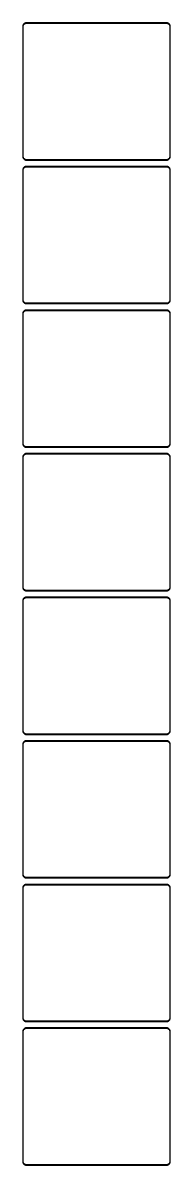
# Model space of a CAD drawing. Header units: metres. Extents: x -105 to 105, y 2963 to 6013.
# Drawn here: x -105 to 105, y 4391 to 6013 of the extents above; entities that cross this region are included whole.
import ezdxf

# ---------------------------------------------------------------- set-up
doc = ezdxf.new("R2010")
doc.units = ezdxf.units.M

msp = doc.modelspace()

# ---------------------------------------------------------------- linework, layer by layer
for p, q in [((-104.961, 6009.13), (-105, 6008.5)), ((-105, 6008.5), (-105, 5823.5)), ((-104.843, 6009.74), (-104.961, 6009.13)), ((-104.649, 6010.34), (-104.843, 6009.74)), ((-104.382, 6010.91), (-104.649, 6010.34)), ((-104.5, 6008.25), (-104.463, 6008.85)), ((-104.5, 5823.75), (-104.5, 6008.25)), ((-104.463, 6008.85), (-104.351, 6009.43)), ((-104.045, 6011.44), (-104.382, 6010.91)), ((-104.351, 6009.43), (-104.166, 6010)), ((-104.166, 6010), (-103.912, 6010.54)), ((-103.645, 6011.92), (-104.045, 6011.44)), ((-103.912, 6010.54), (-103.593, 6011.04)), ((-103.187, 6012.35), (-103.645, 6011.92)), ((-103.593, 6011.04), (-103.213, 6011.5)), ((-103.213, 6011.5), (-102.778, 6011.91)), ((-102.679, 6012.72), (-103.187, 6012.35)), ((-102.778, 6011.91), (-102.295, 6012.26)), ((-102.129, 6013.02), (-102.679, 6012.72)), ((-102.295, 6012.26), (-101.772, 6012.55)), ((-101.545, 6013.26), (-102.129, 6013.02)), ((-101.772, 6012.55), (-101.218, 6012.77)), ((-100.937, 6013.41), (-101.545, 6013.26)), ((-101.218, 6012.77), (-100.64, 6012.92)), ((-100.314, 6013.49), (-100.937, 6013.41)), ((-100.64, 6012.92), (-100.048, 6012.99)), ((100.314, 6013.49), (-100.314, 6013.49)), ((-100.048, 6012.99), (100.048, 6012.99)), ((100.048, 6012.99), (100.64, 6012.92)), ((100.937, 6013.41), (100.314, 6013.49)), ((100.64, 6012.92), (101.218, 6012.77)), ((101.545, 6013.26), (100.937, 6013.41)), ((101.218, 6012.77), (101.772, 6012.55)), ((102.129, 6013.02), (101.545, 6013.26)), ((101.772, 6012.55), (102.295, 6012.26)), ((102.679, 6012.72), (102.129, 6013.02)), ((102.295, 6012.26), (102.778, 6011.91)), ((103.187, 6012.35), (102.679, 6012.72)), ((102.778, 6011.91), (103.213, 6011.5)), ((103.645, 6011.92), (103.187, 6012.35)), ((103.213, 6011.5), (103.593, 6011.04)), ((103.593, 6011.04), (103.912, 6010.54)), ((104.045, 6011.44), (103.645, 6011.92)), ((103.912, 6010.54), (104.166, 6010)), ((104.382, 6010.91), (104.045, 6011.44)), ((104.166, 6010), (104.351, 6009.43)), ((104.351, 6009.43), (104.463, 6008.85)), ((104.649, 6010.34), (104.382, 6010.91)), ((104.463, 6008.85), (104.5, 6008.25)), ((104.5, 6008.25), (104.5, 5823.75)), ((104.843, 6009.74), (104.649, 6010.34)), ((104.961, 6009.13), (104.843, 6009.74)), ((105, 6008.5), (104.961, 6009.13)), ((105, 5823.5), (105, 6008.5)), ((-105, 5823.5), (-104.961, 5822.87)), ((-104.961, 5822.87), (-104.843, 5822.26)), ((-104.843, 5822.26), (-104.649, 5821.66)), ((-104.649, 5821.66), (-104.382, 5821.09)), ((-104.463, 5823.15), (-104.5, 5823.75)), ((-104.351, 5822.57), (-104.463, 5823.15)), ((-104.382, 5821.09), (-104.045, 5820.56)), ((-104.166, 5822), (-104.351, 5822.57)), ((-103.912, 5821.46), (-104.166, 5822)), ((-104.045, 5820.56), (-103.645, 5820.08)), ((-103.593, 5820.96), (-103.912, 5821.46)), ((-103.645, 5820.08), (-103.187, 5819.65)), ((-103.213, 5820.5), (-103.593, 5820.96)), ((-102.778, 5820.09), (-103.213, 5820.5)), ((-103.187, 5819.65), (-102.679, 5819.28)), ((-102.295, 5819.74), (-102.778, 5820.09)), ((-102.679, 5819.28), (-102.129, 5818.98)), ((-101.772, 5819.45), (-102.295, 5819.74)), ((-102.129, 5818.98), (-101.545, 5818.74)), ((-101.218, 5819.23), (-101.772, 5819.45)), ((-101.545, 5818.74), (-100.937, 5818.59)), ((-100.64, 5819.08), (-101.218, 5819.23)), ((-100.937, 5818.59), (-100.314, 5818.51)), ((-100.048, 5819.01), (-100.64, 5819.08)), ((-100.314, 5818.51), (100.314, 5818.51)), ((100.048, 5819.01), (-100.048, 5819.01)), ((100.64, 5819.08), (100.048, 5819.01)), ((100.314, 5818.51), (100.937, 5818.59)), ((101.218, 5819.23), (100.64, 5819.08)), ((100.937, 5818.59), (101.545, 5818.74)), ((101.772, 5819.45), (101.218, 5819.23)), ((101.545, 5818.74), (102.129, 5818.98)), ((102.295, 5819.74), (101.772, 5819.45)), ((102.129, 5818.98), (102.679, 5819.28)), ((102.778, 5820.09), (102.295, 5819.74)), ((102.679, 5819.28), (103.187, 5819.65)), ((103.213, 5820.5), (102.778, 5820.09)), ((103.187, 5819.65), (103.645, 5820.08)), ((103.593, 5820.96), (103.213, 5820.5)), ((103.912, 5821.46), (103.593, 5820.96)), ((103.645, 5820.08), (104.045, 5820.56)), ((104.166, 5822), (103.912, 5821.46)), ((104.045, 5820.56), (104.382, 5821.09)), ((104.351, 5822.57), (104.166, 5822)), ((104.463, 5823.15), (104.351, 5822.57)), ((104.382, 5821.09), (104.649, 5821.66)), ((104.5, 5823.75), (104.463, 5823.15)), ((104.649, 5821.66), (104.843, 5822.26)), ((104.843, 5822.26), (104.961, 5822.87)), ((104.961, 5822.87), (105, 5823.5)), ((-104.961, 5805.13), (-105, 5804.5)), ((-105, 5804.5), (-105, 5619.5)), ((-104.843, 5805.74), (-104.961, 5805.13)), ((-104.649, 5806.34), (-104.843, 5805.74)), ((-104.382, 5806.91), (-104.649, 5806.34)), ((-104.5, 5804.25), (-104.463, 5804.85)), ((-104.5, 5619.75), (-104.5, 5804.25)), ((-104.463, 5804.85), (-104.351, 5805.43)), ((-104.045, 5807.44), (-104.382, 5806.91)), ((-104.351, 5805.43), (-104.166, 5806)), ((-104.166, 5806), (-103.912, 5806.54)), ((-103.645, 5807.92), (-104.045, 5807.44)), ((-103.912, 5806.54), (-103.593, 5807.04)), ((-103.187, 5808.35), (-103.645, 5807.92)), ((-103.593, 5807.04), (-103.213, 5807.5)), ((-103.213, 5807.5), (-102.778, 5807.91)), ((-102.679, 5808.72), (-103.187, 5808.35)), ((-102.778, 5807.91), (-102.295, 5808.26)), ((-102.129, 5809.02), (-102.679, 5808.72)), ((-102.295, 5808.26), (-101.772, 5808.55)), ((-101.545, 5809.26), (-102.129, 5809.02)), ((-101.772, 5808.55), (-101.218, 5808.77)), ((-100.937, 5809.41), (-101.545, 5809.26)), ((-101.218, 5808.77), (-100.64, 5808.92)), ((-100.314, 5809.49), (-100.937, 5809.41)), ((-100.64, 5808.92), (-100.048, 5808.99)), ((100.314, 5809.49), (-100.314, 5809.49)), ((-100.048, 5808.99), (100.048, 5808.99)), ((100.048, 5808.99), (100.64, 5808.92)), ((100.937, 5809.41), (100.314, 5809.49)), ((100.64, 5808.92), (101.218, 5808.77)), ((101.545, 5809.26), (100.937, 5809.41)), ((101.218, 5808.77), (101.772, 5808.55)), ((102.129, 5809.02), (101.545, 5809.26)), ((101.772, 5808.55), (102.295, 5808.26)), ((102.679, 5808.72), (102.129, 5809.02)), ((102.295, 5808.26), (102.778, 5807.91)), ((103.187, 5808.35), (102.679, 5808.72)), ((102.778, 5807.91), (103.213, 5807.5)), ((103.645, 5807.92), (103.187, 5808.35)), ((103.213, 5807.5), (103.593, 5807.04)), ((103.593, 5807.04), (103.912, 5806.54)), ((104.045, 5807.44), (103.645, 5807.92)), ((103.912, 5806.54), (104.166, 5806)), ((104.382, 5806.91), (104.045, 5807.44)), ((104.166, 5806), (104.351, 5805.43)), ((104.351, 5805.43), (104.463, 5804.85)), ((104.649, 5806.34), (104.382, 5806.91)), ((104.463, 5804.85), (104.5, 5804.25)), ((104.5, 5804.25), (104.5, 5619.75)), ((104.843, 5805.74), (104.649, 5806.34)), ((104.961, 5805.13), (104.843, 5805.74)), ((105, 5804.5), (104.961, 5805.13)), ((105, 5619.5), (105, 5804.5)), ((-105, 5619.5), (-104.961, 5618.87)), ((-104.961, 5618.87), (-104.843, 5618.26)), ((-104.843, 5618.26), (-104.649, 5617.66)), ((-104.649, 5617.66), (-104.382, 5617.09)), ((-104.463, 5619.15), (-104.5, 5619.75)), ((-104.351, 5618.57), (-104.463, 5619.15)), ((-104.382, 5617.09), (-104.045, 5616.56)), ((-104.166, 5618), (-104.351, 5618.57)), ((-103.912, 5617.46), (-104.166, 5618)), ((-104.045, 5616.56), (-103.645, 5616.08)), ((-103.593, 5616.96), (-103.912, 5617.46)), ((-103.645, 5616.08), (-103.187, 5615.65)), ((-103.213, 5616.5), (-103.593, 5616.96)), ((-102.778, 5616.09), (-103.213, 5616.5)), ((-103.187, 5615.65), (-102.679, 5615.28)), ((-102.295, 5615.74), (-102.778, 5616.09)), ((-101.772, 5615.45), (-102.295, 5615.74)), ((102.295, 5615.74), (101.772, 5615.45)), ((102.778, 5616.09), (102.295, 5615.74)), ((102.679, 5615.28), (103.187, 5615.65)), ((103.213, 5616.5), (102.778, 5616.09)), ((103.187, 5615.65), (103.645, 5616.08)), ((103.593, 5616.96), (103.213, 5616.5)), ((103.912, 5617.46), (103.593, 5616.96)), ((103.645, 5616.08), (104.045, 5616.56)), ((104.166, 5618), (103.912, 5617.46)), ((104.045, 5616.56), (104.382, 5617.09)), ((104.351, 5618.57), (104.166, 5618)), ((104.463, 5619.15), (104.351, 5618.57)), ((104.382, 5617.09), (104.649, 5617.66)), ((104.5, 5619.75), (104.463, 5619.15)), ((104.649, 5617.66), (104.843, 5618.26)), ((104.843, 5618.26), (104.961, 5618.87)), ((104.961, 5618.87), (105, 5619.5)), ((-104.961, 5601.13), (-105, 5600.5)), ((-105, 5600.5), (-105, 5415.5)), ((-104.843, 5601.74), (-104.961, 5601.13)), ((-104.649, 5602.34), (-104.843, 5601.74)), ((-104.382, 5602.91), (-104.649, 5602.34)), ((-104.5, 5600.25), (-104.463, 5600.85)), ((-104.5, 5415.75), (-104.5, 5600.25)), ((-104.463, 5600.85), (-104.351, 5601.43)), ((-104.045, 5603.44), (-104.382, 5602.91)), ((-104.351, 5601.43), (-104.166, 5602)), ((-104.166, 5602), (-103.912, 5602.54)), ((-103.645, 5603.92), (-104.045, 5603.44)), ((-103.912, 5602.54), (-103.593, 5603.04)), ((-103.187, 5604.35), (-103.645, 5603.92)), ((-103.593, 5603.04), (-103.213, 5603.5)), ((-103.213, 5603.5), (-102.778, 5603.91)), ((-102.679, 5604.72), (-103.187, 5604.35)), ((-102.778, 5603.91), (-102.295, 5604.26)), ((-102.679, 5615.28), (-102.129, 5614.98)), ((-102.129, 5605.02), (-102.679, 5604.72)), ((-102.295, 5604.26), (-101.772, 5604.55)), ((-102.129, 5614.98), (-101.545, 5614.74)), ((-101.545, 5605.26), (-102.129, 5605.02)), ((-101.218, 5615.23), (-101.772, 5615.45)), ((-101.772, 5604.55), (-101.218, 5604.77)), ((-101.545, 5614.74), (-100.937, 5614.59)), ((-100.937, 5605.41), (-101.545, 5605.26)), ((-100.64, 5615.08), (-101.218, 5615.23)), ((-101.218, 5604.77), (-100.64, 5604.92)), ((-100.937, 5614.59), (-100.314, 5614.51)), ((-100.314, 5605.49), (-100.937, 5605.41)), ((-100.048, 5615.01), (-100.64, 5615.08)), ((-100.64, 5604.92), (-100.048, 5604.99)), ((-100.314, 5614.51), (100.314, 5614.51)), ((100.314, 5605.49), (-100.314, 5605.49)), ((100.048, 5615.01), (-100.048, 5615.01)), ((-100.048, 5604.99), (100.048, 5604.99)), ((100.64, 5615.08), (100.048, 5615.01)), ((100.048, 5604.99), (100.64, 5604.92)), ((100.314, 5614.51), (100.937, 5614.59)), ((100.937, 5605.41), (100.314, 5605.49)), ((101.218, 5615.23), (100.64, 5615.08)), ((100.64, 5604.92), (101.218, 5604.77)), ((100.937, 5614.59), (101.545, 5614.74)), ((101.545, 5605.26), (100.937, 5605.41)), ((101.772, 5615.45), (101.218, 5615.23)), ((101.218, 5604.77), (101.772, 5604.55)), ((101.545, 5614.74), (102.129, 5614.98)), ((102.129, 5605.02), (101.545, 5605.26)), ((101.772, 5604.55), (102.295, 5604.26)), ((102.129, 5614.98), (102.679, 5615.28)), ((102.679, 5604.72), (102.129, 5605.02)), ((102.295, 5604.26), (102.778, 5603.91)), ((103.187, 5604.35), (102.679, 5604.72)), ((102.778, 5603.91), (103.213, 5603.5)), ((103.645, 5603.92), (103.187, 5604.35)), ((103.213, 5603.5), (103.593, 5603.04)), ((103.593, 5603.04), (103.912, 5602.54)), ((104.045, 5603.44), (103.645, 5603.92)), ((103.912, 5602.54), (104.166, 5602)), ((104.382, 5602.91), (104.045, 5603.44)), ((104.166, 5602), (104.351, 5601.43)), ((104.351, 5601.43), (104.463, 5600.85)), ((104.649, 5602.34), (104.382, 5602.91)), ((104.463, 5600.85), (104.5, 5600.25)), ((104.5, 5600.25), (104.5, 5415.75)), ((104.843, 5601.74), (104.649, 5602.34)), ((104.961, 5601.13), (104.843, 5601.74)), ((105, 5600.5), (104.961, 5601.13)), ((105, 5415.5), (105, 5600.5)), ((-105, 5415.5), (-104.961, 5414.87)), ((-104.961, 5414.87), (-104.843, 5414.26)), ((-104.843, 5414.26), (-104.649, 5413.66)), ((-104.649, 5413.66), (-104.382, 5413.09)), ((-104.463, 5415.15), (-104.5, 5415.75)), ((-104.351, 5414.57), (-104.463, 5415.15)), ((-104.382, 5413.09), (-104.045, 5412.56)), ((-104.166, 5414), (-104.351, 5414.57)), ((-103.912, 5413.46), (-104.166, 5414)), ((-104.045, 5412.56), (-103.645, 5412.08)), ((-103.593, 5412.96), (-103.912, 5413.46)), ((-103.645, 5412.08), (-103.187, 5411.65)), ((-103.213, 5412.5), (-103.593, 5412.96)), ((-102.778, 5412.09), (-103.213, 5412.5)), ((-103.187, 5411.65), (-102.679, 5411.28)), ((-102.295, 5411.74), (-102.778, 5412.09)), ((-102.679, 5411.28), (-102.129, 5410.98)), ((-101.772, 5411.45), (-102.295, 5411.74)), ((-102.129, 5410.98), (-101.545, 5410.74)), ((-101.218, 5411.23), (-101.772, 5411.45)), ((-101.545, 5410.74), (-100.937, 5410.59)), ((-100.64, 5411.08), (-101.218, 5411.23)), ((-100.937, 5410.59), (-100.314, 5410.51)), ((-100.048, 5411.01), (-100.64, 5411.08)), ((-100.314, 5410.51), (100.314, 5410.51)), ((100.048, 5411.01), (-100.048, 5411.01)), ((100.64, 5411.08), (100.048, 5411.01)), ((100.314, 5410.51), (100.937, 5410.59)), ((101.218, 5411.23), (100.64, 5411.08)), ((100.937, 5410.59), (101.545, 5410.74)), ((101.772, 5411.45), (101.218, 5411.23)), ((101.545, 5410.74), (102.129, 5410.98)), ((102.295, 5411.74), (101.772, 5411.45)), ((102.129, 5410.98), (102.679, 5411.28)), ((102.778, 5412.09), (102.295, 5411.74)), ((102.679, 5411.28), (103.187, 5411.65)), ((103.213, 5412.5), (102.778, 5412.09)), ((103.187, 5411.65), (103.645, 5412.08)), ((103.593, 5412.96), (103.213, 5412.5)), ((103.912, 5413.46), (103.593, 5412.96)), ((103.645, 5412.08), (104.045, 5412.56)), ((104.166, 5414), (103.912, 5413.46)), ((104.045, 5412.56), (104.382, 5413.09)), ((104.351, 5414.57), (104.166, 5414)), ((104.463, 5415.15), (104.351, 5414.57)), ((104.382, 5413.09), (104.649, 5413.66)), ((104.5, 5415.75), (104.463, 5415.15)), ((104.649, 5413.66), (104.843, 5414.26)), ((104.843, 5414.26), (104.961, 5414.87)), ((104.961, 5414.87), (105, 5415.5)), ((-104.961, 5397.13), (-105, 5396.5)), ((-105, 5396.5), (-105, 5211.5)), ((-104.843, 5397.74), (-104.961, 5397.13)), ((-104.649, 5398.34), (-104.843, 5397.74)), ((-104.382, 5398.91), (-104.649, 5398.34)), ((-104.5, 5396.25), (-104.463, 5396.85)), ((-104.5, 5211.75), (-104.5, 5396.25)), ((-104.463, 5396.85), (-104.351, 5397.43)), ((-104.045, 5399.44), (-104.382, 5398.91)), ((-104.351, 5397.43), (-104.166, 5398)), ((-104.166, 5398), (-103.912, 5398.54)), ((-103.645, 5399.92), (-104.045, 5399.44)), ((-103.912, 5398.54), (-103.593, 5399.04)), ((-103.187, 5400.35), (-103.645, 5399.92)), ((-103.593, 5399.04), (-103.213, 5399.5)), ((-103.213, 5399.5), (-102.778, 5399.91)), ((-102.679, 5400.72), (-103.187, 5400.35)), ((-102.778, 5399.91), (-102.295, 5400.26)), ((-102.129, 5401.02), (-102.679, 5400.72)), ((-102.295, 5400.26), (-101.772, 5400.55)), ((-101.545, 5401.26), (-102.129, 5401.02)), ((-101.772, 5400.55), (-101.218, 5400.77)), ((-100.937, 5401.41), (-101.545, 5401.26)), ((-101.218, 5400.77), (-100.64, 5400.92)), ((-100.314, 5401.49), (-100.937, 5401.41)), ((-100.64, 5400.92), (-100.048, 5400.99)), ((100.314, 5401.49), (-100.314, 5401.49)), ((-100.048, 5400.99), (100.048, 5400.99)), ((100.048, 5400.99), (100.64, 5400.92)), ((100.937, 5401.41), (100.314, 5401.49)), ((100.64, 5400.92), (101.218, 5400.77)), ((101.545, 5401.26), (100.937, 5401.41)), ((101.218, 5400.77), (101.772, 5400.55)), ((102.129, 5401.02), (101.545, 5401.26)), ((101.772, 5400.55), (102.295, 5400.26)), ((102.679, 5400.72), (102.129, 5401.02)), ((102.295, 5400.26), (102.778, 5399.91)), ((103.187, 5400.35), (102.679, 5400.72)), ((102.778, 5399.91), (103.213, 5399.5)), ((103.645, 5399.92), (103.187, 5400.35)), ((103.213, 5399.5), (103.593, 5399.04)), ((103.593, 5399.04), (103.912, 5398.54)), ((104.045, 5399.44), (103.645, 5399.92)), ((103.912, 5398.54), (104.166, 5398)), ((104.382, 5398.91), (104.045, 5399.44)), ((104.166, 5398), (104.351, 5397.43)), ((104.351, 5397.43), (104.463, 5396.85)), ((104.649, 5398.34), (104.382, 5398.91)), ((104.463, 5396.85), (104.5, 5396.25)), ((104.5, 5396.25), (104.5, 5211.75)), ((104.843, 5397.74), (104.649, 5398.34)), ((104.961, 5397.13), (104.843, 5397.74)), ((105, 5396.5), (104.961, 5397.13)), ((105, 5211.5), (105, 5396.5)), ((-105, 5211.5), (-104.961, 5210.87)), ((-104.961, 5210.87), (-104.843, 5210.26)), ((-104.843, 5210.26), (-104.649, 5209.66)), ((-104.463, 5211.15), (-104.5, 5211.75)), ((-104.351, 5210.57), (-104.463, 5211.15)), ((-104.166, 5210), (-104.351, 5210.57)), ((-103.912, 5209.46), (-104.166, 5210)), ((104.166, 5210), (103.912, 5209.46)), ((104.351, 5210.57), (104.166, 5210)), ((104.463, 5211.15), (104.351, 5210.57)), ((104.5, 5211.75), (104.463, 5211.15)), ((104.649, 5209.66), (104.843, 5210.26)), ((104.843, 5210.26), (104.961, 5210.87)), ((104.961, 5210.87), (105, 5211.5)), ((-104.843, 5193.74), (-104.961, 5193.13)), ((-104.649, 5194.34), (-104.843, 5193.74)), ((-104.649, 5209.66), (-104.382, 5209.09)), ((-104.382, 5194.91), (-104.649, 5194.34)), ((-104.382, 5209.09), (-104.045, 5208.56)), ((-104.045, 5195.44), (-104.382, 5194.91)), ((-104.351, 5193.43), (-104.166, 5194)), ((-104.166, 5194), (-103.912, 5194.54)), ((-104.045, 5208.56), (-103.645, 5208.08)), ((-103.645, 5195.92), (-104.045, 5195.44)), ((-103.593, 5208.96), (-103.912, 5209.46)), ((-103.912, 5194.54), (-103.593, 5195.04)), ((-103.645, 5208.08), (-103.187, 5207.65)), ((-103.187, 5196.35), (-103.645, 5195.92)), ((-103.213, 5208.5), (-103.593, 5208.96)), ((-103.593, 5195.04), (-103.213, 5195.5)), ((-102.778, 5208.09), (-103.213, 5208.5)), ((-103.213, 5195.5), (-102.778, 5195.91)), ((-103.187, 5207.65), (-102.679, 5207.28)), ((-102.679, 5196.72), (-103.187, 5196.35)), ((-102.295, 5207.74), (-102.778, 5208.09)), ((-102.778, 5195.91), (-102.295, 5196.26)), ((-102.679, 5207.28), (-102.129, 5206.98)), ((-102.129, 5197.02), (-102.679, 5196.72)), ((-101.772, 5207.45), (-102.295, 5207.74)), ((-102.295, 5196.26), (-101.772, 5196.55)), ((-102.129, 5206.98), (-101.545, 5206.74)), ((-101.545, 5197.26), (-102.129, 5197.02)), ((-101.218, 5207.23), (-101.772, 5207.45)), ((-101.772, 5196.55), (-101.218, 5196.77)), ((-101.545, 5206.74), (-100.937, 5206.59)), ((-100.937, 5197.41), (-101.545, 5197.26)), ((-100.64, 5207.08), (-101.218, 5207.23)), ((-101.218, 5196.77), (-100.64, 5196.92)), ((-100.937, 5206.59), (-100.314, 5206.51)), ((-100.314, 5197.49), (-100.937, 5197.41)), ((-100.048, 5207.01), (-100.64, 5207.08)), ((-100.64, 5196.92), (-100.048, 5196.99)), ((-100.314, 5206.51), (100.314, 5206.51)), ((100.314, 5197.49), (-100.314, 5197.49)), ((100.048, 5207.01), (-100.048, 5207.01)), ((-100.048, 5196.99), (100.048, 5196.99)), ((100.64, 5207.08), (100.048, 5207.01)), ((100.048, 5196.99), (100.64, 5196.92)), ((100.314, 5206.51), (100.937, 5206.59)), ((100.937, 5197.41), (100.314, 5197.49)), ((101.218, 5207.23), (100.64, 5207.08)), ((100.64, 5196.92), (101.218, 5196.77)), ((100.937, 5206.59), (101.545, 5206.74)), ((101.545, 5197.26), (100.937, 5197.41)), ((101.772, 5207.45), (101.218, 5207.23)), ((101.218, 5196.77), (101.772, 5196.55)), ((101.545, 5206.74), (102.129, 5206.98)), ((102.129, 5197.02), (101.545, 5197.26)), ((102.295, 5207.74), (101.772, 5207.45)), ((101.772, 5196.55), (102.295, 5196.26)), ((102.129, 5206.98), (102.679, 5207.28)), ((102.679, 5196.72), (102.129, 5197.02)), ((102.778, 5208.09), (102.295, 5207.74)), ((102.295, 5196.26), (102.778, 5195.91)), ((102.679, 5207.28), (103.187, 5207.65)), ((103.187, 5196.35), (102.679, 5196.72)), ((103.213, 5208.5), (102.778, 5208.09)), ((102.778, 5195.91), (103.213, 5195.5)), ((103.187, 5207.65), (103.645, 5208.08)), ((103.645, 5195.92), (103.187, 5196.35)), ((103.593, 5208.96), (103.213, 5208.5)), ((103.213, 5195.5), (103.593, 5195.04)), ((103.912, 5209.46), (103.593, 5208.96)), ((103.593, 5195.04), (103.912, 5194.54)), ((103.645, 5208.08), (104.045, 5208.56)), ((104.045, 5195.44), (103.645, 5195.92)), ((103.912, 5194.54), (104.166, 5194)), ((104.045, 5208.56), (104.382, 5209.09)), ((104.382, 5194.91), (104.045, 5195.44)), ((104.166, 5194), (104.351, 5193.43)), ((104.382, 5209.09), (104.649, 5209.66)), ((104.649, 5194.34), (104.382, 5194.91)), ((104.843, 5193.74), (104.649, 5194.34)), ((104.961, 5193.13), (104.843, 5193.74)), ((-104.961, 5193.13), (-105, 5192.5)), ((-105, 5192.5), (-105, 5007.5)), ((-104.5, 5192.25), (-104.463, 5192.85)), ((-104.5, 5007.75), (-104.5, 5192.25)), ((-104.463, 5192.85), (-104.351, 5193.43)), ((104.351, 5193.43), (104.463, 5192.85)), ((104.463, 5192.85), (104.5, 5192.25)), ((104.5, 5192.25), (104.5, 5007.75)), ((105, 5192.5), (104.961, 5193.13)), ((105, 5007.5), (105, 5192.5)), ((-105, 5007.5), (-104.961, 5006.87)), ((-104.961, 5006.87), (-104.843, 5006.26)), ((-104.843, 5006.26), (-104.649, 5005.66)), ((-104.649, 5005.66), (-104.382, 5005.09)), ((-104.463, 5007.15), (-104.5, 5007.75)), ((-104.351, 5006.57), (-104.463, 5007.15)), ((-104.382, 5005.09), (-104.045, 5004.56)), ((-104.166, 5006), (-104.351, 5006.57)), ((-103.912, 5005.46), (-104.166, 5006)), ((-104.045, 5004.56), (-103.645, 5004.08)), ((-103.593, 5004.96), (-103.912, 5005.46)), ((-103.645, 5004.08), (-103.187, 5003.65)), ((-103.213, 5004.5), (-103.593, 5004.96)), ((-102.778, 5004.09), (-103.213, 5004.5)), ((-103.187, 5003.65), (-102.679, 5003.28)), ((-102.295, 5003.74), (-102.778, 5004.09)), ((-102.679, 5003.28), (-102.129, 5002.98)), ((-101.772, 5003.45), (-102.295, 5003.74)), ((-102.129, 5002.98), (-101.545, 5002.74)), ((-101.218, 5003.23), (-101.772, 5003.45)), ((-101.545, 5002.74), (-100.937, 5002.59)), ((-100.64, 5003.08), (-101.218, 5003.23)), ((-100.937, 5002.59), (-100.314, 5002.51)), ((-100.048, 5003.01), (-100.64, 5003.08)), ((-100.314, 5002.51), (100.314, 5002.51)), ((100.048, 5003.01), (-100.048, 5003.01)), ((100.64, 5003.08), (100.048, 5003.01)), ((100.314, 5002.51), (100.937, 5002.59)), ((101.218, 5003.23), (100.64, 5003.08)), ((100.937, 5002.59), (101.545, 5002.74)), ((101.772, 5003.45), (101.218, 5003.23)), ((101.545, 5002.74), (102.129, 5002.98)), ((102.295, 5003.74), (101.772, 5003.45)), ((102.129, 5002.98), (102.679, 5003.28)), ((102.778, 5004.09), (102.295, 5003.74)), ((102.679, 5003.28), (103.187, 5003.65)), ((103.213, 5004.5), (102.778, 5004.09)), ((103.187, 5003.65), (103.645, 5004.08)), ((103.593, 5004.96), (103.213, 5004.5)), ((103.912, 5005.46), (103.593, 5004.96)), ((103.645, 5004.08), (104.045, 5004.56)), ((104.166, 5006), (103.912, 5005.46)), ((104.045, 5004.56), (104.382, 5005.09)), ((104.351, 5006.57), (104.166, 5006)), ((104.463, 5007.15), (104.351, 5006.57)), ((104.382, 5005.09), (104.649, 5005.66)), ((104.5, 5007.75), (104.463, 5007.15)), ((104.649, 5005.66), (104.843, 5006.26)), ((104.843, 5006.26), (104.961, 5006.87)), ((104.961, 5006.87), (105, 5007.5)), ((-104.961, 4989.13), (-105, 4988.5)), ((-105, 4988.5), (-105, 4803.5)), ((-104.843, 4989.74), (-104.961, 4989.13)), ((-104.649, 4990.34), (-104.843, 4989.74)), ((-104.382, 4990.91), (-104.649, 4990.34)), ((-104.5, 4988.25), (-104.463, 4988.85)), ((-104.5, 4803.75), (-104.5, 4988.25)), ((-104.463, 4988.85), (-104.351, 4989.43)), ((-104.045, 4991.44), (-104.382, 4990.91)), ((-104.351, 4989.43), (-104.166, 4990)), ((-104.166, 4990), (-103.912, 4990.54)), ((-103.645, 4991.92), (-104.045, 4991.44)), ((-103.912, 4990.54), (-103.593, 4991.04)), ((-103.187, 4992.35), (-103.645, 4991.92)), ((-103.593, 4991.04), (-103.213, 4991.5)), ((-103.213, 4991.5), (-102.778, 4991.91)), ((-102.679, 4992.72), (-103.187, 4992.35)), ((-102.778, 4991.91), (-102.295, 4992.26)), ((-102.129, 4993.02), (-102.679, 4992.72)), ((-102.295, 4992.26), (-101.772, 4992.55)), ((-101.545, 4993.26), (-102.129, 4993.02)), ((-101.772, 4992.55), (-101.218, 4992.77)), ((-100.937, 4993.41), (-101.545, 4993.26)), ((-101.218, 4992.77), (-100.64, 4992.92)), ((-100.314, 4993.49), (-100.937, 4993.41)), ((-100.64, 4992.92), (-100.048, 4992.99)), ((100.314, 4993.49), (-100.314, 4993.49)), ((-100.048, 4992.99), (100.048, 4992.99)), ((100.048, 4992.99), (100.64, 4992.92)), ((100.937, 4993.41), (100.314, 4993.49)), ((100.64, 4992.92), (101.218, 4992.77)), ((101.545, 4993.26), (100.937, 4993.41)), ((101.218, 4992.77), (101.772, 4992.55)), ((102.129, 4993.02), (101.545, 4993.26)), ((101.772, 4992.55), (102.295, 4992.26)), ((102.679, 4992.72), (102.129, 4993.02)), ((102.295, 4992.26), (102.778, 4991.91)), ((103.187, 4992.35), (102.679, 4992.72)), ((102.778, 4991.91), (103.213, 4991.5)), ((103.645, 4991.92), (103.187, 4992.35)), ((103.213, 4991.5), (103.593, 4991.04)), ((103.593, 4991.04), (103.912, 4990.54)), ((104.045, 4991.44), (103.645, 4991.92)), ((103.912, 4990.54), (104.166, 4990)), ((104.382, 4990.91), (104.045, 4991.44)), ((104.166, 4990), (104.351, 4989.43)), ((104.351, 4989.43), (104.463, 4988.85)), ((104.649, 4990.34), (104.382, 4990.91)), ((104.463, 4988.85), (104.5, 4988.25)), ((104.5, 4988.25), (104.5, 4803.75)), ((104.843, 4989.74), (104.649, 4990.34)), ((104.961, 4989.13), (104.843, 4989.74)), ((105, 4988.5), (104.961, 4989.13)), ((105, 4803.5), (105, 4988.5)), ((-105, 4803.5), (-104.961, 4802.87)), ((-104.961, 4802.87), (-104.843, 4802.26)), ((-104.843, 4802.26), (-104.649, 4801.66)), ((-104.649, 4801.66), (-104.382, 4801.09)), ((-104.463, 4803.15), (-104.5, 4803.75)), ((-104.351, 4802.57), (-104.463, 4803.15)), ((-104.382, 4801.09), (-104.045, 4800.56)), ((-104.166, 4802), (-104.351, 4802.57)), ((-103.912, 4801.46), (-104.166, 4802)), ((-104.045, 4800.56), (-103.645, 4800.08)), ((-103.645, 4787.92), (-104.045, 4787.44)), ((-103.593, 4800.96), (-103.912, 4801.46)), ((-103.645, 4800.08), (-103.187, 4799.65)), ((-103.187, 4788.35), (-103.645, 4787.92)), ((-103.213, 4800.5), (-103.593, 4800.96)), ((-102.778, 4800.09), (-103.213, 4800.5)), ((-103.213, 4787.5), (-102.778, 4787.91)), ((-103.187, 4799.65), (-102.679, 4799.28)), ((-102.679, 4788.72), (-103.187, 4788.35)), ((-102.295, 4799.74), (-102.778, 4800.09)), ((-102.778, 4787.91), (-102.295, 4788.26)), ((-102.679, 4799.28), (-102.129, 4798.98)), ((-102.129, 4789.02), (-102.679, 4788.72)), ((-101.772, 4799.45), (-102.295, 4799.74)), ((-102.295, 4788.26), (-101.772, 4788.55)), ((-102.129, 4798.98), (-101.545, 4798.74)), ((-101.545, 4789.26), (-102.129, 4789.02)), ((-101.218, 4799.23), (-101.772, 4799.45)), ((-101.772, 4788.55), (-101.218, 4788.77)), ((-101.545, 4798.74), (-100.937, 4798.59)), ((-100.937, 4789.41), (-101.545, 4789.26)), ((-100.64, 4799.08), (-101.218, 4799.23)), ((-101.218, 4788.77), (-100.64, 4788.92)), ((-100.937, 4798.59), (-100.314, 4798.51)), ((-100.314, 4789.49), (-100.937, 4789.41)), ((-100.048, 4799.01), (-100.64, 4799.08)), ((-100.64, 4788.92), (-100.048, 4788.99)), ((-100.314, 4798.51), (100.314, 4798.51)), ((100.314, 4789.49), (-100.314, 4789.49)), ((100.048, 4799.01), (-100.048, 4799.01)), ((-100.048, 4788.99), (100.048, 4788.99)), ((100.64, 4799.08), (100.048, 4799.01)), ((100.048, 4788.99), (100.64, 4788.92)), ((100.314, 4798.51), (100.937, 4798.59)), ((100.937, 4789.41), (100.314, 4789.49)), ((101.218, 4799.23), (100.64, 4799.08)), ((100.64, 4788.92), (101.218, 4788.77)), ((100.937, 4798.59), (101.545, 4798.74)), ((101.545, 4789.26), (100.937, 4789.41)), ((101.772, 4799.45), (101.218, 4799.23)), ((101.218, 4788.77), (101.772, 4788.55)), ((101.545, 4798.74), (102.129, 4798.98)), ((102.129, 4789.02), (101.545, 4789.26)), ((102.295, 4799.74), (101.772, 4799.45)), ((101.772, 4788.55), (102.295, 4788.26)), ((102.129, 4798.98), (102.679, 4799.28)), ((102.679, 4788.72), (102.129, 4789.02)), ((102.778, 4800.09), (102.295, 4799.74)), ((102.295, 4788.26), (102.778, 4787.91)), ((102.679, 4799.28), (103.187, 4799.65)), ((103.187, 4788.35), (102.679, 4788.72)), ((103.213, 4800.5), (102.778, 4800.09)), ((102.778, 4787.91), (103.213, 4787.5)), ((103.187, 4799.65), (103.645, 4800.08)), ((103.645, 4787.92), (103.187, 4788.35)), ((103.593, 4800.96), (103.213, 4800.5)), ((103.912, 4801.46), (103.593, 4800.96)), ((103.645, 4800.08), (104.045, 4800.56)), ((104.045, 4787.44), (103.645, 4787.92)), ((104.166, 4802), (103.912, 4801.46)), ((104.045, 4800.56), (104.382, 4801.09)), ((104.351, 4802.57), (104.166, 4802)), ((104.463, 4803.15), (104.351, 4802.57)), ((104.382, 4801.09), (104.649, 4801.66)), ((104.5, 4803.75), (104.463, 4803.15)), ((104.649, 4801.66), (104.843, 4802.26)), ((104.843, 4802.26), (104.961, 4802.87)), ((104.961, 4802.87), (105, 4803.5)), ((-104.961, 4785.13), (-105, 4784.5)), ((-105, 4784.5), (-105, 4599.5)), ((-104.843, 4785.74), (-104.961, 4785.13)), ((-104.649, 4786.34), (-104.843, 4785.74)), ((-104.382, 4786.91), (-104.649, 4786.34)), ((-104.5, 4784.25), (-104.463, 4784.85)), ((-104.5, 4599.75), (-104.5, 4784.25)), ((-104.463, 4784.85), (-104.351, 4785.43)), ((-104.045, 4787.44), (-104.382, 4786.91)), ((-104.351, 4785.43), (-104.166, 4786)), ((-104.166, 4786), (-103.912, 4786.54)), ((-103.912, 4786.54), (-103.593, 4787.04)), ((-103.593, 4787.04), (-103.213, 4787.5)), ((103.213, 4787.5), (103.593, 4787.04)), ((103.593, 4787.04), (103.912, 4786.54)), ((103.912, 4786.54), (104.166, 4786)), ((104.382, 4786.91), (104.045, 4787.44)), ((104.166, 4786), (104.351, 4785.43)), ((104.351, 4785.43), (104.463, 4784.85)), ((104.649, 4786.34), (104.382, 4786.91)), ((104.463, 4784.85), (104.5, 4784.25)), ((104.5, 4784.25), (104.5, 4599.75)), ((104.843, 4785.74), (104.649, 4786.34)), ((104.961, 4785.13), (104.843, 4785.74)), ((105, 4784.5), (104.961, 4785.13)), ((105, 4599.5), (105, 4784.5)), ((-105, 4599.5), (-104.961, 4598.87)), ((-104.961, 4598.87), (-104.843, 4598.26)), ((-104.843, 4598.26), (-104.649, 4597.66)), ((-104.649, 4597.66), (-104.382, 4597.09)), ((-104.463, 4599.15), (-104.5, 4599.75)), ((-104.351, 4598.57), (-104.463, 4599.15)), ((-104.382, 4597.09), (-104.045, 4596.56)), ((-104.166, 4598), (-104.351, 4598.57)), ((-103.912, 4597.46), (-104.166, 4598)), ((-104.045, 4596.56), (-103.645, 4596.08)), ((-103.593, 4596.96), (-103.912, 4597.46)), ((-103.645, 4596.08), (-103.187, 4595.65)), ((-103.213, 4596.5), (-103.593, 4596.96)), ((-102.778, 4596.09), (-103.213, 4596.5)), ((-103.187, 4595.65), (-102.679, 4595.28)), ((-102.295, 4595.74), (-102.778, 4596.09)), ((-102.679, 4595.28), (-102.129, 4594.98)), ((-101.772, 4595.45), (-102.295, 4595.74)), ((-102.129, 4594.98), (-101.545, 4594.74)), ((-101.218, 4595.23), (-101.772, 4595.45)), ((-101.545, 4594.74), (-100.937, 4594.59)), ((-100.64, 4595.08), (-101.218, 4595.23)), ((-100.937, 4594.59), (-100.314, 4594.51)), ((-100.048, 4595.01), (-100.64, 4595.08)), ((-100.314, 4594.51), (100.314, 4594.51)), ((100.048, 4595.01), (-100.048, 4595.01)), ((100.64, 4595.08), (100.048, 4595.01)), ((100.314, 4594.51), (100.937, 4594.59)), ((101.218, 4595.23), (100.64, 4595.08)), ((100.937, 4594.59), (101.545, 4594.74)), ((101.772, 4595.45), (101.218, 4595.23)), ((101.545, 4594.74), (102.129, 4594.98)), ((102.295, 4595.74), (101.772, 4595.45)), ((102.129, 4594.98), (102.679, 4595.28)), ((102.778, 4596.09), (102.295, 4595.74)), ((102.679, 4595.28), (103.187, 4595.65)), ((103.213, 4596.5), (102.778, 4596.09)), ((103.187, 4595.65), (103.645, 4596.08)), ((103.593, 4596.96), (103.213, 4596.5)), ((103.912, 4597.46), (103.593, 4596.96)), ((103.645, 4596.08), (104.045, 4596.56)), ((104.166, 4598), (103.912, 4597.46)), ((104.045, 4596.56), (104.382, 4597.09)), ((104.351, 4598.57), (104.166, 4598)), ((104.463, 4599.15), (104.351, 4598.57)), ((104.382, 4597.09), (104.649, 4597.66)), ((104.5, 4599.75), (104.463, 4599.15)), ((104.649, 4597.66), (104.843, 4598.26)), ((104.843, 4598.26), (104.961, 4598.87)), ((104.961, 4598.87), (105, 4599.5)), ((-104.961, 4581.13), (-105, 4580.5)), ((-105, 4580.5), (-105, 4395.5)), ((-104.843, 4581.74), (-104.961, 4581.13)), ((-104.649, 4582.34), (-104.843, 4581.74)), ((-104.382, 4582.91), (-104.649, 4582.34)), ((-104.5, 4580.25), (-104.463, 4580.85)), ((-104.5, 4395.75), (-104.5, 4580.25)), ((-104.463, 4580.85), (-104.351, 4581.43)), ((-104.045, 4583.44), (-104.382, 4582.91)), ((-104.351, 4581.43), (-104.166, 4582)), ((-104.166, 4582), (-103.912, 4582.54)), ((-103.645, 4583.92), (-104.045, 4583.44)), ((-103.912, 4582.54), (-103.593, 4583.04)), ((-103.187, 4584.35), (-103.645, 4583.92)), ((-103.593, 4583.04), (-103.213, 4583.5)), ((-103.213, 4583.5), (-102.778, 4583.91)), ((-102.679, 4584.72), (-103.187, 4584.35)), ((-102.778, 4583.91), (-102.295, 4584.26)), ((-102.129, 4585.02), (-102.679, 4584.72)), ((-102.295, 4584.26), (-101.772, 4584.55)), ((-101.545, 4585.26), (-102.129, 4585.02)), ((-101.772, 4584.55), (-101.218, 4584.77)), ((-100.937, 4585.41), (-101.545, 4585.26)), ((-101.218, 4584.77), (-100.64, 4584.92)), ((-100.314, 4585.49), (-100.937, 4585.41)), ((-100.64, 4584.92), (-100.048, 4584.99)), ((100.314, 4585.49), (-100.314, 4585.49)), ((-100.048, 4584.99), (100.048, 4584.99)), ((100.048, 4584.99), (100.64, 4584.92)), ((100.937, 4585.41), (100.314, 4585.49)), ((100.64, 4584.92), (101.218, 4584.77)), ((101.545, 4585.26), (100.937, 4585.41)), ((101.218, 4584.77), (101.772, 4584.55)), ((102.129, 4585.02), (101.545, 4585.26)), ((101.772, 4584.55), (102.295, 4584.26)), ((102.679, 4584.72), (102.129, 4585.02)), ((102.295, 4584.26), (102.778, 4583.91)), ((103.187, 4584.35), (102.679, 4584.72)), ((102.778, 4583.91), (103.213, 4583.5)), ((103.645, 4583.92), (103.187, 4584.35)), ((103.213, 4583.5), (103.593, 4583.04)), ((103.593, 4583.04), (103.912, 4582.54)), ((104.045, 4583.44), (103.645, 4583.92)), ((103.912, 4582.54), (104.166, 4582)), ((104.382, 4582.91), (104.045, 4583.44)), ((104.166, 4582), (104.351, 4581.43)), ((104.351, 4581.43), (104.463, 4580.85)), ((104.649, 4582.34), (104.382, 4582.91)), ((104.463, 4580.85), (104.5, 4580.25)), ((104.5, 4580.25), (104.5, 4395.75)), ((104.843, 4581.74), (104.649, 4582.34)), ((104.961, 4581.13), (104.843, 4581.74)), ((105, 4580.5), (104.961, 4581.13)), ((105, 4395.5), (105, 4580.5)), ((-105, 4395.5), (-104.961, 4394.87)), ((-104.961, 4394.87), (-104.843, 4394.26)), ((-104.843, 4394.26), (-104.649, 4393.66)), ((-104.649, 4393.66), (-104.382, 4393.09)), ((-104.463, 4395.15), (-104.5, 4395.75)), ((-104.351, 4394.57), (-104.463, 4395.15)), ((-104.382, 4393.09), (-104.045, 4392.56)), ((-104.166, 4394), (-104.351, 4394.57)), ((-103.912, 4393.46), (-104.166, 4394)), ((-104.045, 4392.56), (-103.645, 4392.08)), ((-103.593, 4392.96), (-103.912, 4393.46)), ((-103.645, 4392.08), (-103.187, 4391.65)), ((-103.213, 4392.5), (-103.593, 4392.96)), ((-102.778, 4392.09), (-103.213, 4392.5)), ((-103.187, 4391.65), (-102.679, 4391.28)), ((-102.295, 4391.74), (-102.778, 4392.09)), ((-102.679, 4391.28), (-102.129, 4390.98)), ((-101.772, 4391.45), (-102.295, 4391.74)), ((-102.129, 4390.98), (-101.545, 4390.74)), ((-101.218, 4391.23), (-101.772, 4391.45)), ((-101.545, 4390.74), (-100.937, 4390.59)), ((-100.64, 4391.08), (-101.218, 4391.23)), ((-100.937, 4390.59), (-100.314, 4390.51)), ((-100.048, 4391.01), (-100.64, 4391.08)), ((-100.314, 4390.51), (100.314, 4390.51)), ((100.048, 4391.01), (-100.048, 4391.01)), ((100.64, 4391.08), (100.048, 4391.01)), ((100.314, 4390.51), (100.937, 4390.59)), ((101.218, 4391.23), (100.64, 4391.08)), ((100.937, 4390.59), (101.545, 4390.74)), ((101.772, 4391.45), (101.218, 4391.23)), ((101.545, 4390.74), (102.129, 4390.98)), ((102.295, 4391.74), (101.772, 4391.45)), ((102.129, 4390.98), (102.679, 4391.28)), ((102.778, 4392.09), (102.295, 4391.74)), ((102.679, 4391.28), (103.187, 4391.65)), ((103.213, 4392.5), (102.778, 4392.09)), ((103.187, 4391.65), (103.645, 4392.08)), ((103.593, 4392.96), (103.213, 4392.5)), ((103.912, 4393.46), (103.593, 4392.96)), ((103.645, 4392.08), (104.045, 4392.56)), ((104.166, 4394), (103.912, 4393.46)), ((104.045, 4392.56), (104.382, 4393.09)), ((104.351, 4394.57), (104.166, 4394)), ((104.463, 4395.15), (104.351, 4394.57)), ((104.382, 4393.09), (104.649, 4393.66)), ((104.5, 4395.75), (104.463, 4395.15)), ((104.649, 4393.66), (104.843, 4394.26)), ((104.843, 4394.26), (104.961, 4394.87)), ((104.961, 4394.87), (105, 4395.5))]:
    msp.add_line(p, q)

doc.saveas('drawing.dxf')
